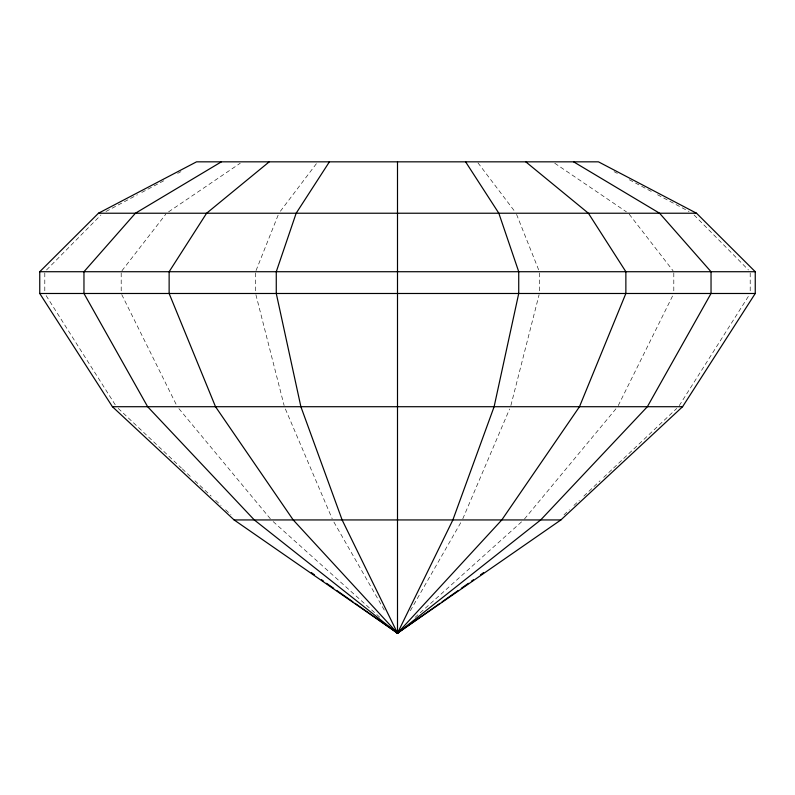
<?xml version="1.0" encoding="UTF-8"?>
<svg xmlns="http://www.w3.org/2000/svg" width="795" height="795" viewBox="0 0 795 795"><rect width="100%" height="100%" fill="white"/><g stroke="black" fill="none" stroke-linecap="round" stroke-linejoin="round"><path stroke-width="0.6" stroke-dasharray="3.98 2.98" d="M510.887 405.52L539.099 294.677M256.05 270.578L278.429 214.382M462.789 518.807L509.615 408.968M618.242 405.599L673.256 294.587M410.339 610.729L461.09 522.077M679.228 405.659L748.88 295.581M280.377 211.251L317.046 162.826M121.953 270.747L165.787 214.213M524.481 518.986L617.685 406.712M46.527 269.972L100.955 214.978M563.993 514.832L569.409 509.724M573.92 505.461L579.336 500.353M583.838 496.1L600.086 480.776M603.693 477.368L612.707 468.851M613.611 468.007L676.764 408.411M415 617.457L521.848 521.59M168.59 211.848L240.249 163.223M105.944 211.5L137.456 194.755M141.798 192.44L165.698 179.74M177.653 173.389L180.912 171.65M614.088 171.65L617.347 173.389M629.302 179.74L653.202 192.44M657.544 194.755L689.056 211.5M554.751 163.223L626.41 211.848M273.152 521.59L380 617.457M118.236 408.411L181.389 468.007M182.293 468.851L191.307 477.368M194.914 480.776L211.162 496.1M215.664 500.353L221.08 505.461M225.591 509.724L231.007 514.832M694.045 214.978L748.473 269.972M178.895 408.61L270.519 518.986M629.213 214.213L673.047 270.747M477.954 162.826L514.623 211.251M46.12 295.581L115.772 405.659M333.91 522.077L384.661 610.729M121.744 294.587L176.758 405.599M285.385 408.968L332.211 518.807M516.571 214.382L538.95 270.578M255.901 294.677L284.113 405.52M750.202 272.933L750.202 292.272M673.802 272.933L673.802 292.272M539.407 272.933L539.407 292.272M255.593 272.933L255.593 292.272M121.198 272.933L121.198 292.272M44.798 272.933L44.798 292.272"/><path stroke-width="1.19" d="M354.948 603.256L397.5 633.168L560.892 519.94L682.587 406.712L755.25 293.484L755.25 271.721L696.539 213.229L598.446 161.832L196.554 161.832L98.461 213.229L39.75 271.721L39.75 293.484L112.413 406.712L234.108 519.94L397.5 633.168L452.872 519.94L494.112 406.712L518.728 293.484L518.728 271.721L498.833 213.229L465.592 161.832M329.408 161.832L296.167 213.229L276.272 271.721L276.272 293.484L300.888 406.712L342.128 519.94L397.5 633.168L440.052 603.256M221.388 161.832L135.418 213.229L83.962 271.721L83.962 293.484L147.641 406.712L254.301 519.94L397.5 633.168L501.794 519.94L579.485 406.712L625.864 293.484L625.864 271.721L588.389 213.229L525.773 161.832M393.813 629.859L397.5 633.168L401.187 629.859M269.227 161.832L206.611 213.229L169.136 271.721L169.136 293.484L215.515 406.712L293.206 519.94L397.5 633.168L540.699 519.94L647.359 406.712L711.038 293.484L711.038 271.721L659.582 213.229L573.612 161.832M442.08 601.835L458.288 590.437M461.329 588.3L468.414 583.311M471.455 581.175L473.482 579.754M480.578 574.765L483.618 572.629M98.461 213.229L696.539 213.229M39.75 271.721L755.25 271.721M39.75 293.484L755.25 293.484M112.413 406.712L682.587 406.712M234.108 519.94L560.892 519.94M311.382 572.629L314.422 574.765M321.518 579.754L323.545 581.175M326.586 583.311L333.671 588.3M336.712 590.437L352.92 601.835M397.5 161.832L397.5 633.168"/></g></svg>
